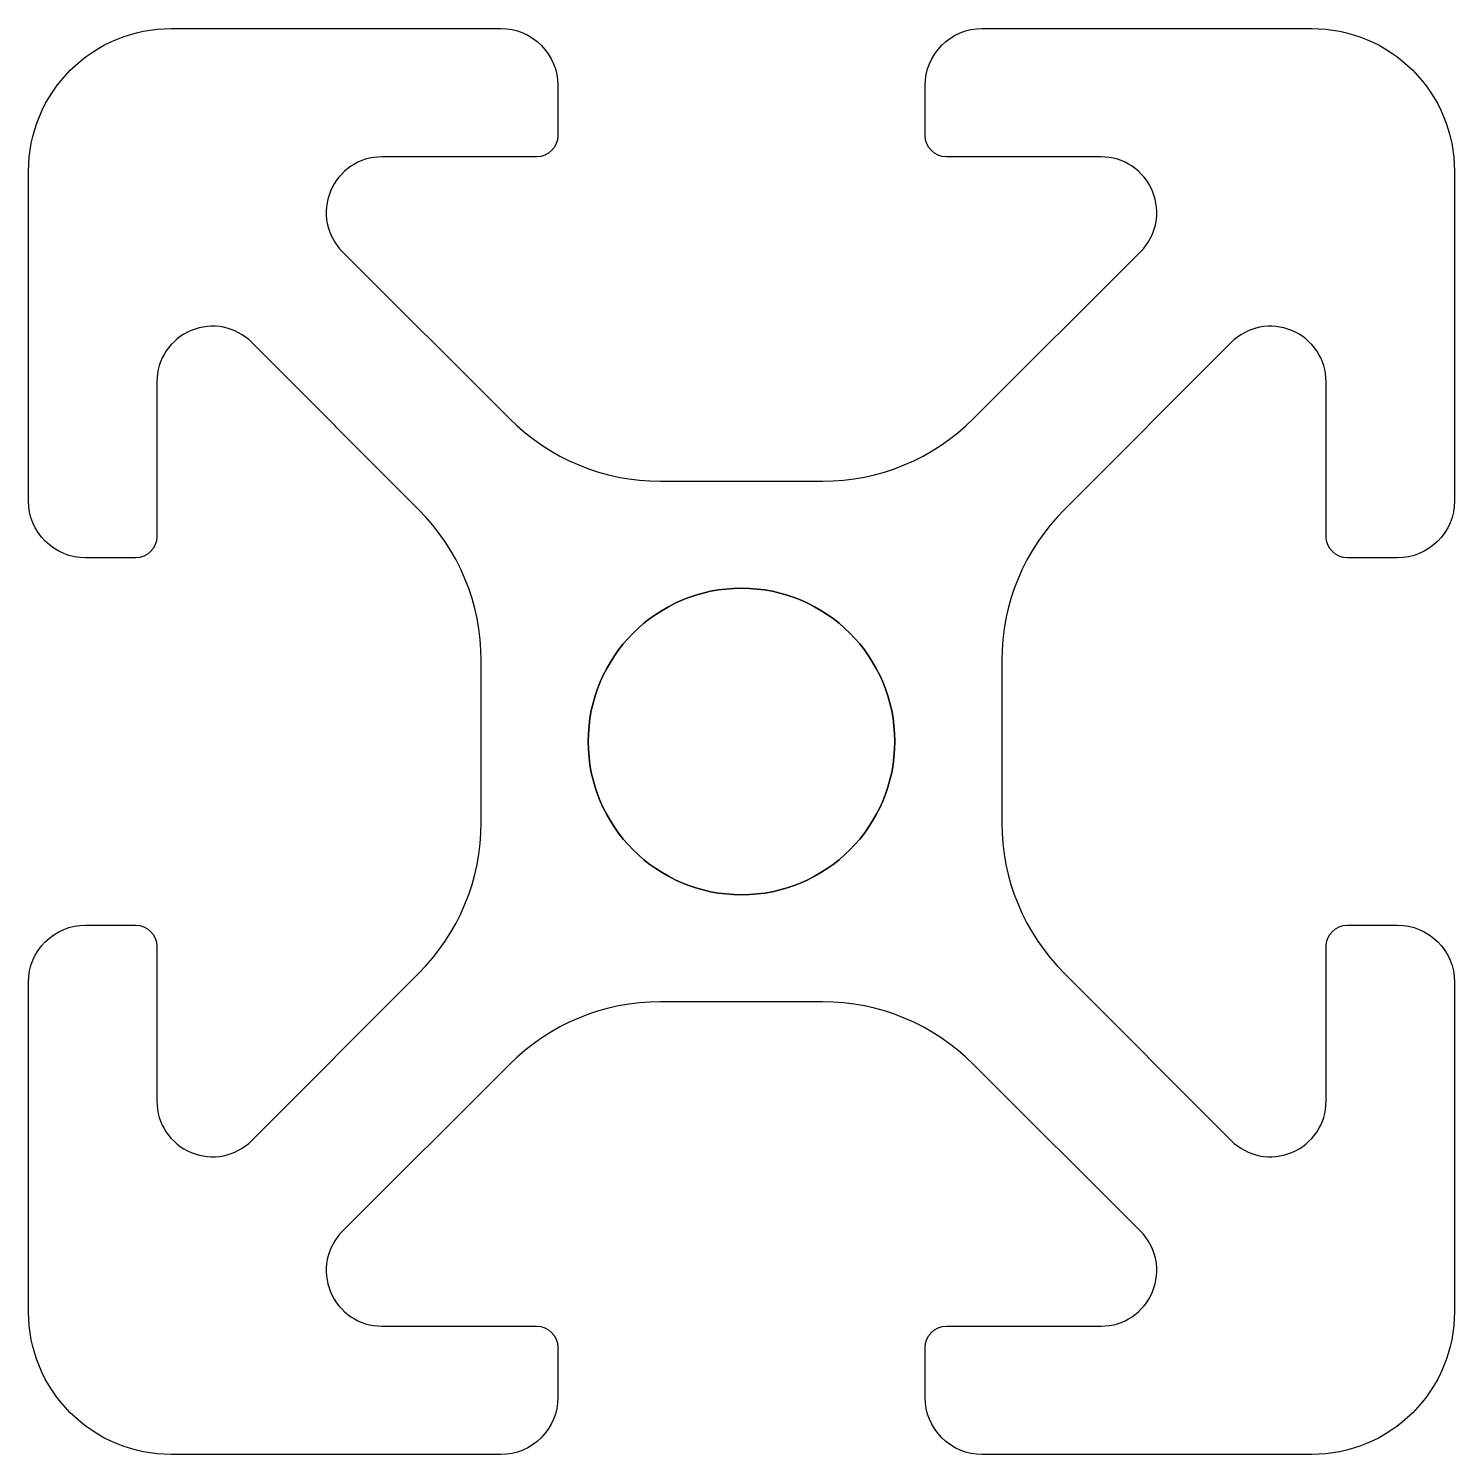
# Model space of a CAD drawing. Header units: millimetres. Extents: x -10 to 10, y -10 to 10.
import ezdxf

# ---------------------------------------------------------------- set-up
doc = ezdxf.new("R2010")
doc.units = ezdxf.units.MM
doc.layers.get('0').update_dxf_attribs({"linetype": 'CONTINUOUS'})

msp = doc.modelspace()

# ---------------------------------------------------------------- linework, layer by layer
msp.add_lwpolyline([(3.65, -1.135, 0.198912), (4.529, -3.256), (6.868, -5.596, 0.668179), (8.2, -5.044), (8.2, -2.875, -0.414213), (8.5, -2.575), (9.2, -2.575, -0.414214), (10, -3.375), (10, -8, -0.414214), (8, -10), (3.375, -10, -0.414214), (2.575, -9.2), (2.575, -8.5, -0.414213), (2.875, -8.2), (5.044, -8.2, 0.668179), (5.596, -6.868), (3.256, -4.529, 0.198912), (1.135, -3.65), (-1.135, -3.65, 0.198912), (-3.256, -4.529), (-5.596, -6.868, 0.668179), (-5.044, -8.2), (-2.875, -8.2, -0.414213), (-2.575, -8.5), (-2.575, -9.2, -0.414214), (-3.375, -10), (-8, -10, -0.414214), (-10, -8), (-10, -3.375, -0.414214), (-9.2, -2.575), (-8.5, -2.575, -0.414213), (-8.2, -2.875), (-8.2, -5.044, 0.668179), (-6.868, -5.596), (-4.529, -3.256, 0.198912), (-3.65, -1.135), (-3.65, 1.135, 0.198912), (-4.529, 3.256), (-6.868, 5.596, 0.668179), (-8.2, 5.044), (-8.2, 2.875, -0.414213), (-8.5, 2.575), (-9.2, 2.575, -0.414214), (-10, 3.375), (-10, 8, -0.414214), (-8, 10), (-3.375, 10, -0.414214), (-2.575, 9.2), (-2.575, 8.5, -0.414213), (-2.875, 8.2), (-5.044, 8.2, 0.668179), (-5.596, 6.868), (-3.256, 4.529, 0.198912), (-1.135, 3.65), (1.135, 3.65, 0.198912), (3.256, 4.529), (5.596, 6.868, 0.668179), (5.044, 8.2), (2.875, 8.2, -0.414213), (2.575, 8.5), (2.575, 9.2, -0.414214), (3.375, 10), (8, 10, -0.414214), (10, 8), (10, 3.375, -0.414214), (9.2, 2.575), (8.5, 2.575, -0.414213), (8.2, 2.875), (8.2, 5.044, 0.668179), (6.868, 5.596), (4.529, 3.256, 0.198912), (3.65, 1.135)], format="xyb", close=True)
msp.add_lwpolyline([(3.65, -1.135, 0.198912), (4.529, -3.256), (6.868, -5.596, 0.668179), (8.2, -5.044), (8.2, -2.875, -0.414213), (8.5, -2.575), (9.2, -2.575, -0.414214), (10, -3.375), (10, -8, -0.414214), (8, -10), (3.375, -10, -0.414214), (2.575, -9.2), (2.575, -8.5, -0.414213), (2.875, -8.2), (5.044, -8.2, 0.668179), (5.596, -6.868), (3.256, -4.529, 0.198912), (1.135, -3.65), (-1.135, -3.65, 0.198912), (-3.256, -4.529), (-5.596, -6.868, 0.668179), (-5.044, -8.2), (-2.875, -8.2, -0.414213), (-2.575, -8.5), (-2.575, -9.2, -0.414214), (-3.375, -10), (-8, -10, -0.414214), (-10, -8), (-10, -3.375, -0.414214), (-9.2, -2.575), (-8.5, -2.575, -0.414213), (-8.2, -2.875), (-8.2, -5.044, 0.668179), (-6.868, -5.596), (-4.529, -3.256, 0.198912), (-3.65, -1.135), (-3.65, 1.135, 0.198912), (-4.529, 3.256), (-6.868, 5.596, 0.668179), (-8.2, 5.044), (-8.2, 2.875, -0.414213), (-8.5, 2.575), (-9.2, 2.575, -0.414214), (-10, 3.375), (-10, 8, -0.414214), (-8, 10), (-3.375, 10, -0.414214), (-2.575, 9.2), (-2.575, 8.5, -0.414213), (-2.875, 8.2), (-5.044, 8.2, 0.668179), (-5.596, 6.868), (-3.256, 4.529, 0.198912), (-1.135, 3.65), (1.135, 3.65, 0.198912), (3.256, 4.529), (5.596, 6.868, 0.668179), (5.044, 8.2), (2.875, 8.2, -0.414213), (2.575, 8.5), (2.575, 9.2, -0.414214), (3.375, 10), (8, 10, -0.414214), (10, 8), (10, 3.375, -0.414214), (9.2, 2.575), (8.5, 2.575, -0.414213), (8.2, 2.875), (8.2, 5.044, 0.668179), (6.868, 5.596), (4.529, 3.256, 0.198912), (3.65, 1.135)], format="xyb", close=True)
at = {"extrusion": (0, 0, -1)}
msp.add_circle((0, 0), 2.15, dxfattribs=at)
msp.add_circle((0, 0), 2.15)

doc.saveas('drawing.dxf')
